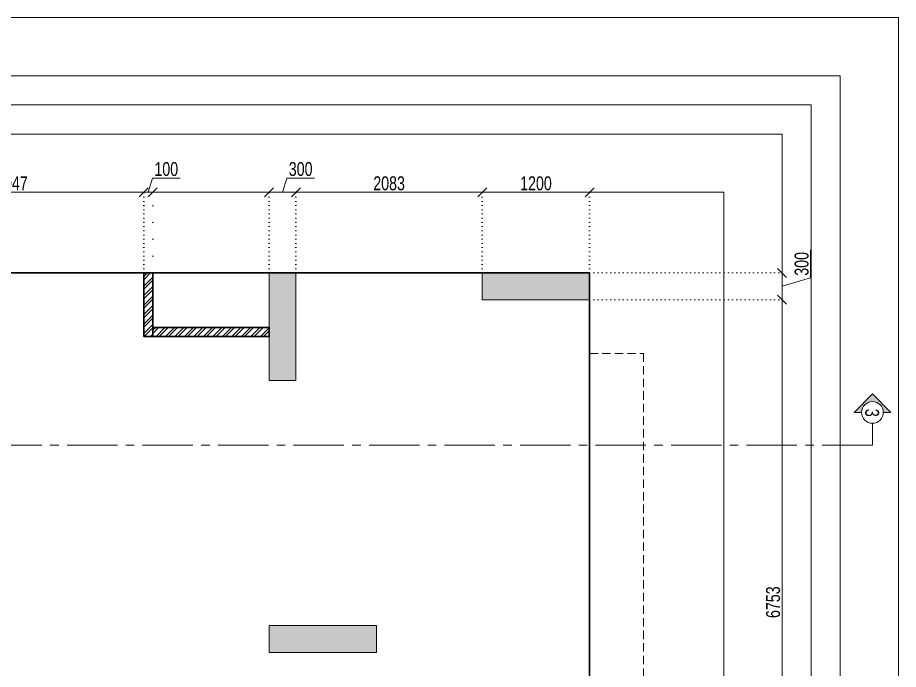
# Model space of a CAD drawing. Header units: inches. Extents: x 785882 to 928568, y 496782 to 576896.
# Drawn here: x 803666 to 813508, y 558779 to 566055 of the extents above; entities that cross this region are included whole.
import ezdxf
from ezdxf.enums import TextEntityAlignment as Align

# ---------------------------------------------------------------- set-up
doc = ezdxf.new("R2010")
doc.units = ezdxf.units.IN
doc.header["$LTSCALE"] = 750
doc.header["$MEASUREMENT"] = 0
for name, pattern in [('CENTER', [2, 1.25, -0.25, 0.25, -0.25]), ('CENTER2', [1.125, 0.75, -0.125, 0.125, -0.125]), ('DOT', [0.25, 0, -0.25]), ('HIDDEN2', [0.1875, 0.125, -0.0625])]:
    doc.linetypes.add(name, pattern=pattern)
for name, color, linetype, lineweight in [('COLUMN', 5, 'Continuous', 13), ('DIMENSION WORKING-MSA', 222, 'Continuous', 13), ('DOTTED LINE-MSA', 3, 'HIDDEN2', 13), ('ELE-01-MSA', 7, 'Continuous', 30), ('SECTION LINE', 14, 'CENTER', 9), ('WALL HATCH-MSA', 251, 'Continuous', 9), ('WALL-MSA', 32, 'Continuous', 30)]:
    doc.layers.add(name, color=color, linetype=linetype, lineweight=lineweight)
doc.layers.add('R.C.C HATCH-MSA', color=250, linetype='Continuous')
doc.styles.add('125', font='swisscl.ttf', dxfattribs={"height": 125})
doc.styles.add('AR', font='swisscl.ttf')
doc.dimstyles.new('WORKING DIM', dxfattribs={"dimtxt": 155, "dimasz": 100, "dimexe": 50, "dimexo": 0, "dimgap": 20, "dimtad": 1, "dimdec": 0, "dimzin": 0, "dimdsep": 46, "dimtxsty": 'AR', "dimblk": 'OBLIQUE', "dimcen": 0.09, "dimdle": 50, "dimclrd": 256, "dimclre": 250, "dimclrt": 256, "dimadec": 0, "dimazin": 0, "dimtfac": 1, "dimtdec": 0, "dimtofl": 0, "dimtmove": 1, "dimatfit": 0, "dimfxl": 1, "dimtolj": 1, "dimtzin": 0, "dimlwd": -1, "dimlwe": -1, "dimarcsym": 0})

# ---------------------------------------------------------------- blocks, each defined once
blk = doc.blocks.new('_Oblique')
at = {"color": 0, "linetype": 'ByBlock', "lineweight": -2}
blk.add_line((-0.5, -0.5), (0.5, 0.5), dxfattribs=at)
blk = doc.blocks.new('*D2524')
at = {"layer": 'Defpoints', "color": 0, "ltscale": 0.25, "transparency": 16777216}
for p in [(805075.3, 564105.4), (805075.3, 563205.4), (802128.5, 562595.8)]:
    blk.add_point(p, dxfattribs=at)
at = {"layer": 'DIMENSION WORKING-MSA', "ltscale": 0.25, "transparency": 16777216}
blk.add_line((802078.5, 564105.4), (805125.3, 564105.4), dxfattribs=at)
at = {"layer": 'DIMENSION WORKING-MSA', "color": 250, "linetype": 'DOT', "ltscale": 0.25, "transparency": 16777216}
for p, q in [((802128.5, 562595.8), (802128.5, 564155.4)), ((805075.3, 563205.4), (805075.3, 564155.4))]:
    blk.add_line(p, q, dxfattribs=at)
at = {"layer": 'DIMENSION WORKING-MSA', "ltscale": 0.25, "transparency": 16777216, "xscale": 100, "yscale": 100, "zscale": 100, "rotation": 180}
blk.add_blockref('_Oblique', (802128.5, 564105.4), dxfattribs=at)
at = {"layer": 'DIMENSION WORKING-MSA', "ltscale": 0.25, "transparency": 16777216, "xscale": 100, "yscale": 100, "zscale": 100}
blk.add_blockref('_Oblique', (805075.3, 564105.4), dxfattribs=at)
at = {"layer": 'DIMENSION WORKING-MSA', "ltscale": 0.25, "transparency": 16777216, "insert": (803601.9, 564204.6), "char_height": 155, "attachment_point": 5, "style": 'AR'}
blk.add_mtext('\\A1;2947', dxfattribs=at)
blk = doc.blocks.new('*D2525')
at = {"layer": 'Defpoints', "color": 0, "ltscale": 0.25, "transparency": 16777216}
for p in [(806775.3, 564105.4), (806475.3, 563205.4), (806775.3, 563205.4)]:
    blk.add_point(p, dxfattribs=at)
at = {"layer": 'DIMENSION WORKING-MSA', "ltscale": 0.25, "transparency": 16777216}
for p, q in [((806625.3, 564105.4), (806673.1, 564264.8)), ((806673.1, 564264.8), (806984.1, 564264.8)), ((806475.3, 564105.4), (806375.3, 564105.4)), ((806475.3, 564105.4), (806775.3, 564105.4)), ((806775.3, 564105.4), (806875.3, 564105.4))]:
    blk.add_line(p, q, dxfattribs=at)
at = {"layer": 'DIMENSION WORKING-MSA', "color": 250, "linetype": 'DOT', "ltscale": 0.25, "transparency": 16777216}
for p, q in [((806475.3, 563205.4), (806475.3, 564155.4)), ((806775.3, 563205.4), (806775.3, 564155.4))]:
    blk.add_line(p, q, dxfattribs=at)
at = {"layer": 'DIMENSION WORKING-MSA', "ltscale": 0.25, "transparency": 16777216, "xscale": 100, "yscale": 100, "zscale": 100}
blk.add_blockref('_Oblique', (806475.3, 564105.4), dxfattribs=at)
at = {"layer": 'DIMENSION WORKING-MSA', "ltscale": 0.25, "transparency": 16777216, "xscale": 100, "yscale": 100, "zscale": 100, "rotation": 180}
blk.add_blockref('_Oblique', (806775.3, 564105.4), dxfattribs=at)
at = {"layer": 'DIMENSION WORKING-MSA', "ltscale": 0.25, "transparency": 16777216, "insert": (806828.6, 564364.3), "char_height": 155, "attachment_point": 5, "style": 'AR'}
blk.add_mtext('\\A1;300', dxfattribs=at)
blk = doc.blocks.new('*D2526')
at = {"layer": 'Defpoints', "color": 0, "ltscale": 0.25, "transparency": 16777216}
for p in [(808858.1, 564105.4), (806775.3, 563205.4), (808858.1, 563205.4)]:
    blk.add_point(p, dxfattribs=at)
at = {"layer": 'DIMENSION WORKING-MSA', "ltscale": 0.25, "transparency": 16777216}
blk.add_line((806725.3, 564105.4), (808908.1, 564105.4), dxfattribs=at)
at = {"layer": 'DIMENSION WORKING-MSA', "color": 250, "linetype": 'DOT', "ltscale": 0.25, "transparency": 16777216}
for p, q in [((806775.3, 563205.4), (806775.3, 564155.4)), ((808858.1, 563205.4), (808858.1, 564155.4))]:
    blk.add_line(p, q, dxfattribs=at)
at = {"layer": 'DIMENSION WORKING-MSA', "ltscale": 0.25, "transparency": 16777216, "xscale": 100, "yscale": 100, "zscale": 100, "rotation": 180}
blk.add_blockref('_Oblique', (806775.3, 564105.4), dxfattribs=at)
at = {"layer": 'DIMENSION WORKING-MSA', "ltscale": 0.25, "transparency": 16777216, "xscale": 100, "yscale": 100, "zscale": 100}
blk.add_blockref('_Oblique', (808858.1, 564105.4), dxfattribs=at)
at = {"layer": 'DIMENSION WORKING-MSA', "ltscale": 0.25, "transparency": 16777216, "insert": (807816.7, 564204.8), "char_height": 155, "attachment_point": 5, "style": 'AR'}
blk.add_mtext('\\A1;2083', dxfattribs=at)
blk = doc.blocks.new('*D2527')
at = {"layer": 'Defpoints', "color": 0, "ltscale": 0.25, "transparency": 16777216}
for p in [(810058.1, 564105.4), (808858.1, 563205.4), (810058.1, 563205.4)]:
    blk.add_point(p, dxfattribs=at)
at = {"layer": 'DIMENSION WORKING-MSA', "ltscale": 0.25, "transparency": 16777216}
blk.add_line((808808.1, 564105.4), (810108.1, 564105.4), dxfattribs=at)
at = {"layer": 'DIMENSION WORKING-MSA', "color": 250, "linetype": 'DOT', "ltscale": 0.25, "transparency": 16777216}
for p, q in [((808858.1, 563205.4), (808858.1, 564155.4)), ((810058.1, 563205.4), (810058.1, 564155.4))]:
    blk.add_line(p, q, dxfattribs=at)
at = {"layer": 'DIMENSION WORKING-MSA', "ltscale": 0.25, "transparency": 16777216, "xscale": 100, "yscale": 100, "zscale": 100, "rotation": 180}
blk.add_blockref('_Oblique', (808858.1, 564105.4), dxfattribs=at)
at = {"layer": 'DIMENSION WORKING-MSA', "ltscale": 0.25, "transparency": 16777216, "xscale": 100, "yscale": 100, "zscale": 100}
blk.add_blockref('_Oblique', (810058.1, 564105.4), dxfattribs=at)
at = {"layer": 'DIMENSION WORKING-MSA', "ltscale": 0.25, "transparency": 16777216, "insert": (809458.1, 564204.7), "char_height": 155, "attachment_point": 5, "style": 'AR'}
blk.add_mtext('\\A1;1200', dxfattribs=at)
blk = doc.blocks.new('*D2553')
at = {"layer": 'Defpoints', "color": 0, "ltscale": 0.25, "transparency": 16777216}
for p in [(810058.1, 562905.4), (812208.1, 562905.4), (810058.1, 556152.1)]:
    blk.add_point(p, dxfattribs=at)
at = {"layer": 'DIMENSION WORKING-MSA', "color": 250, "linetype": 'DOT', "ltscale": 0.25, "transparency": 16777216}
for p, q in [((810058.1, 562905.4), (812258.1, 562905.4)), ((810058.1, 556152.1), (812258.1, 556152.1))]:
    blk.add_line(p, q, dxfattribs=at)
at = {"layer": 'DIMENSION WORKING-MSA', "ltscale": 0.25, "transparency": 16777216}
blk.add_line((812208.1, 556102.1), (812208.1, 562955.4), dxfattribs=at)
at = {"layer": 'DIMENSION WORKING-MSA', "ltscale": 0.25, "transparency": 16777216, "xscale": 100, "yscale": 100, "zscale": 100}
for p, rotation in [((812208.1, 562905.4), 90), ((812208.1, 556152.1), 270)]:
    blk.add_blockref('_Oblique', p, dxfattribs=dict(at, rotation=rotation))
at = {"layer": 'DIMENSION WORKING-MSA', "ltscale": 0.25, "transparency": 16777216, "insert": (812108.6, 559528.7), "char_height": 155, "attachment_point": 5, "rotation": 90, "style": 'AR'}
blk.add_mtext('\\A1;6753', dxfattribs=at)
blk = doc.blocks.new('*D2554')
at = {"layer": 'Defpoints', "color": 0, "ltscale": 0.25, "transparency": 16777216}
for p in [(810058.1, 563205.4), (812208.1, 563205.4), (810058.1, 562905.4)]:
    blk.add_point(p, dxfattribs=at)
at = {"layer": 'DIMENSION WORKING-MSA', "ltscale": 0.25, "transparency": 16777216}
for p, q in [((812526.5, 563150.9), (812526.5, 563461.9)), ((812208.1, 563205.4), (812208.1, 563305.4)), ((812208.1, 562905.4), (812208.1, 563205.4)), ((812208.1, 563055.4), (812526.5, 563150.9)), ((812208.1, 562905.4), (812208.1, 562805.4))]:
    blk.add_line(p, q, dxfattribs=at)
at = {"layer": 'DIMENSION WORKING-MSA', "color": 250, "linetype": 'DOT', "ltscale": 0.25, "transparency": 16777216}
for p, q in [((810058.1, 563205.4), (812258.1, 563205.4)), ((810058.1, 562905.4), (812258.1, 562905.4))]:
    blk.add_line(p, q, dxfattribs=at)
at = {"layer": 'DIMENSION WORKING-MSA', "ltscale": 0.25, "transparency": 16777216, "xscale": 100, "yscale": 100, "zscale": 100}
for p, rotation in [((812208.1, 563205.4), 270), ((812208.1, 562905.4), 90)]:
    blk.add_blockref('_Oblique', p, dxfattribs=dict(at, rotation=rotation))
at = {"layer": 'DIMENSION WORKING-MSA', "ltscale": 0.25, "transparency": 16777216, "insert": (812427.1, 563306.4), "char_height": 155, "attachment_point": 5, "rotation": 90, "style": 'AR'}
blk.add_mtext('\\A1;300', dxfattribs=at)
blk = doc.blocks.new('*D2734')
at = {"layer": 'Defpoints', "color": 0, "transparency": 16777216}
for p in [(805075.3, 564105.4), (805075.3, 563205.4), (805175.3, 563205.4)]:
    blk.add_point(p, dxfattribs=at)
at = {"layer": 'DIMENSION WORKING-MSA', "transparency": 16777216}
for p, q in [((805125.3, 564105.4), (805173.1, 564264.7)), ((805173.1, 564264.7), (805480.3, 564264.7)), ((805075.3, 564105.4), (804975.3, 564105.4)), ((805175.3, 564105.4), (805075.3, 564105.4)), ((805175.3, 564105.4), (805275.3, 564105.4))]:
    blk.add_line(p, q, dxfattribs=at)
at = {"layer": 'DIMENSION WORKING-MSA', "color": 250, "linetype": 'DOT', "transparency": 16777216}
for p, q in [((805075.3, 563205.4), (805075.3, 564155.4)), ((805175.3, 563205.4), (805175.3, 564155.4))]:
    blk.add_line(p, q, dxfattribs=at)
at = {"layer": 'DIMENSION WORKING-MSA', "transparency": 16777216, "xscale": 100, "yscale": 100, "zscale": 100}
blk.add_blockref('_Oblique', (805075.3, 564105.4), dxfattribs=at)
at = {"layer": 'DIMENSION WORKING-MSA', "transparency": 16777216, "xscale": 100, "yscale": 100, "zscale": 100, "rotation": 180}
blk.add_blockref('_Oblique', (805175.3, 564105.4), dxfattribs=at)
at = {"layer": 'DIMENSION WORKING-MSA', "transparency": 16777216, "insert": (805326.7, 564364.1), "char_height": 155, "attachment_point": 5, "style": 'AR'}
blk.add_mtext('\\A1;100', dxfattribs=at)
blk = doc.blocks.new('BLOCK-I & J BASEMENT 2 TO GROUND COLOUMN')
at = {"layer": 'R.C.C HATCH-MSA'}
h = blk.add_hatch(color=256, dxfattribs=at)
h.dxf.hatch_style = 1
h.paths.add_polyline_path([(15138.6, -30746.7), (14838.5, -30746.7), (14838.5, -31946.7), (15138.6, -31946.7)])
h.paths.add_polyline_path([(5587.8, -30746.7), (5887.8, -30746.7), (5887.8, -31946.7), (5587.8, -31946.7)])
h.paths.add_polyline_path([(18173.9, -30746.7), (18173.9, -31046.7), (19373.9, -31046.7), (19373.9, -30746.7)])
h.paths.add_polyline_path([(2552.6, -30746.7), (2552.6, -31046.7), (1352.6, -31046.7), (1352.6, -30746.7)])
h.paths.add_polyline_path([(11672.9, -31567.4), (11372.9, -31567.4), (11372.9, -32767.4), (11672.9, -32767.4)])
h.paths.add_polyline_path([(9053.5, -31567.4), (9353.5, -31567.4), (9353.5, -32767.4), (9053.5, -32767.4)])
h.paths.add_polyline_path([(1866.7, -36193.6), (1866.7, -36493.6), (666.7, -36493.6), (666.7, -36193.6)])
h.paths.add_polyline_path([(20059.7, -36193.6), (20059.7, -36493.6), (18859.7, -36493.6), (18859.7, -36193.6)])
h.paths.add_polyline_path([(5887.8, -37763.3), (5887.8, -38063.3), (4687.8, -38063.3), (4687.8, -37763.3)])
h.paths.add_polyline_path([(2495.4, -39281.1), (2495.4, -39581.1), (1295.4, -39581.1), (1295.4, -39281.1)])
h.paths.add_polyline_path([(18231, -39281.1), (18231, -39581.1), (19431, -39581.1), (19431, -39281.1)])
h.paths.add_polyline_path([(10513.2, -38063.3), (10213.2, -38063.3), (10213.2, -36863.3), (10513.2, -36863.3)])
h.paths.add_polyline_path([(15138.6, -28117.8), (14838.5, -28117.8), (14838.5, -26917.8), (15138.6, -26917.8)])
h.paths.add_polyline_path([(5587.8, -28117.8), (5887.8, -28117.8), (5887.8, -26917.8), (5587.8, -26917.8)])
h.paths.add_polyline_path([(18173.9, -28117.8), (18173.9, -27817.8), (19373.9, -27817.8), (19373.9, -28117.8)])
h.paths.add_polyline_path([(2552.6, -28117.8), (2552.6, -27817.8), (1352.6, -27817.8), (1352.6, -28117.8)])
h.paths.add_polyline_path([(11672.9, -27297.1), (11372.9, -27297.1), (11372.9, -26097.1), (11672.9, -26097.1)])
h.paths.add_polyline_path([(9053.5, -27297.1), (9353.5, -27297.1), (9353.5, -26097.1), (9053.5, -26097.1)])
h.paths.add_polyline_path([(1866.7, -22670.9), (1866.7, -22370.9), (666.7, -22370.9), (666.7, -22670.9)])
h.paths.add_polyline_path([(20059.7, -22670.9), (20059.7, -22370.9), (18859.7, -22370.9), (18859.7, -22670.9)])
h.paths.add_polyline_path([(5887.8, -21101.2), (5887.8, -20801.2), (4687.8, -20801.2), (4687.8, -21101.2)])
h.paths.add_polyline_path([(2495.4, -19583.4), (2495.4, -19283.4), (1295.4, -19283.4), (1295.4, -19583.4)])
h.paths.add_polyline_path([(18231, -19583.4), (18231, -19283.4), (19431, -19283.4), (19431, -19583.4)])
h.paths.add_polyline_path([(10513.2, -20801.2), (10213.2, -20801.2), (10213.2, -22001.2), (10513.2, -22001.2)])
h.paths.add_polyline_path([(11277.6, -17832.2), (11277.6, -17532.2), (12477.6, -17532.2), (12477.6, -17832.2)])
h.paths.add_polyline_path([(9448.8, -17832.2), (9448.8, -17532.2), (8248.8, -17532.2), (8248.8, -17832.2)])
h.paths.add_polyline_path([(15810.1, -15622.4), (15810.1, -15322.4), (17010.1, -15322.4), (17010.1, -15622.4)])
h.paths.add_polyline_path([(4916.3, -15622.4), (4916.3, -15322.4), (3716.3, -15322.4), (3716.3, -15622.4)])
h.paths.add_polyline_path([(20726.4, -13444.5), (20726.4, -13144.5), (19131, -13144.5), (19131, -13444.5)])
h.paths.add_polyline_path([(0, -13444.5), (0, -13144.5), (1595.4, -13144.5), (1595.4, -13444.5)])
h.paths.add_polyline_path([(9448.8, -12590.5), (9148.8, -12590.5), (9148.8, -11390.5), (9448.8, -11390.5)])
h.paths.add_polyline_path([(11277.6, -12590.5), (11577.6, -12590.5), (11577.6, -11390.5), (11277.6, -11390.5)])
h.paths.add_polyline_path([(14200.1, -11620.5), (16640.1, -11620.5), (16640.1, -8952.1), (14200.1, -8952.1), (14200.1, -9182.1), (16410.1, -9182.1), (16410.1, -11390.5), (14200.1, -11390.5)])
h.paths.add_polyline_path([(6526.3, -11620.5), (4086.3, -11620.5), (4086.3, -8952.1), (6526.3, -8952.1), (6526.3, -9182.1), (4316.3, -9182.1), (4316.3, -11390.5), (6526.3, -11390.5)])
h.paths.add_polyline_path([(8229.6, -9182.1), (7929.6, -9182.1), (7929.6, -7982.1), (8229.6, -7982.1)])
h.paths.add_polyline_path([(8229.6, -3464.6), (7929.6, -3464.6), (7929.6, -4664.6), (8229.6, -4664.6)])
h.paths.add_polyline_path([(1200, -7353.3), (1200, -7053.3), (0, -7053.3), (0, -7353.3)])
h.paths.add_polyline_path([(3582.8, -4238.3), (3582.8, -3938.3), (2382.8, -3938.3), (2382.8, -4238.3)])
h.paths.add_polyline_path([(8229.6, -609.6), (7929.6, -609.6), (7929.6, -1809.6), (8229.6, -1809.6)])
h.paths.add_polyline_path([(3582.8, 0), (3282.8, 0), (3282.8, -1200), (3582.8, -1200)])
h.paths.add_polyline_path([(0, 0), (0, -300), (1200, -300), (1200, 0)])
h.paths.add_polyline_path([(12496.8, -9182.1), (12796.8, -9182.1), (12796.8, -7982.1), (12496.8, -7982.1)])
h.paths.add_polyline_path([(12496.8, -3464.6), (12796.8, -3464.6), (12796.8, -4664.6), (12496.8, -4664.6)])
h.paths.add_polyline_path([(19526.4, -7353.3), (19526.4, -7053.3), (20726.4, -7053.3), (20726.4, -7353.3)])
h.paths.add_polyline_path([(17143.6, -4238.3), (17143.6, -3938.3), (18343.6, -3938.3), (18343.6, -4238.3)])
h.paths.add_polyline_path([(12496.8, -609.6), (12796.8, -609.6), (12796.8, -1809.6), (12496.8, -1809.6)])
h.paths.add_polyline_path([(17143.6, 0), (17443.6, 0), (17443.6, -1200), (17143.6, -1200)])
h.paths.add_polyline_path([(20726.4, 0), (20726.4, -300), (19526.4, -300), (19526.4, 0)])
h.paths.add_polyline_path([(11277.6, -41032.3), (11277.6, -41332.3), (12477.6, -41332.3), (12477.6, -41032.3)])
h.paths.add_polyline_path([(9448.8, -41032.3), (9448.8, -41332.3), (8248.8, -41332.3), (8248.8, -41032.3)])
h.paths.add_polyline_path([(4916.3, -43242.1), (4916.3, -43542.1), (3716.3, -43542.1), (3716.3, -43242.1)])
h.paths.add_polyline_path([(0, -45420), (0, -45720), (1595.4, -45720), (1595.4, -45420)])
h.paths.add_polyline_path([(15810.1, -43242.1), (15810.1, -43542.1), (17010.1, -43542.1), (17010.1, -43242.1)])
h.paths.add_polyline_path([(20726.4, -45420), (20726.4, -45720), (19131, -45720), (19131, -45420)])
h.paths.add_polyline_path([(9448.8, -46274), (9148.8, -46274), (9148.8, -47474), (9448.8, -47474)])
h.paths.add_polyline_path([(11277.6, -46274), (11577.6, -46274), (11577.6, -47474), (11277.6, -47474)])
h.paths.add_polyline_path([(14200.1, -47244), (16640.1, -47244), (16640.1, -49912.4), (14200.1, -49912.4), (14200.1, -49682.4), (16410.1, -49682.4), (16410.1, -47474), (14200.1, -47474)])
h.paths.add_polyline_path([(6526.3, -47244), (4086.3, -47244), (4086.3, -49912.4), (6526.3, -49912.4), (6526.3, -49682.4), (4316.3, -49682.4), (4316.3, -47474), (6526.3, -47474)])
h.paths.add_polyline_path([(8229.6, -49682.4), (7929.6, -49682.4), (7929.6, -50882.4), (8229.6, -50882.4)])
h.paths.add_polyline_path([(8229.6, -55399.9), (7929.6, -55399.9), (7929.6, -54199.9), (8229.6, -54199.9)])
h.paths.add_polyline_path([(1200, -51511.2), (1200, -51811.2), (0, -51811.2), (0, -51511.2)])
h.paths.add_polyline_path([(3582.8, -52711.2), (3282.8, -52711.2), (3282.8, -51511.2), (3582.8, -51511.2)])
h.paths.add_polyline_path([(8229.6, -58254.9), (7929.6, -58254.9), (7929.6, -57054.9), (8229.6, -57054.9)])
h.paths.add_polyline_path([(3582.8, -58864.5), (3282.8, -58864.5), (3282.8, -57664.5), (3582.8, -57664.5)])
h.paths.add_polyline_path([(0, -57914.5), (300, -57914.5), (300, -58864.5), (0, -58864.5)])
h.paths.add_polyline_path([(12496.8, -49682.4), (12796.8, -49682.4), (12796.8, -50882.4), (12496.8, -50882.4)])
h.paths.add_polyline_path([(12496.8, -55399.9), (12796.8, -55399.9), (12796.8, -54199.9), (12496.8, -54199.9)])
h.paths.add_polyline_path([(19526.4, -51511.2), (19526.4, -51811.2), (20726.4, -51811.2), (20726.4, -51511.2)])
h.paths.add_polyline_path([(17443.6, -51511.2), (17143.6, -51511.2), (17143.6, -52711.2), (17443.6, -52711.2)])
h.paths.add_polyline_path([(12496.8, -58254.9), (12796.8, -58254.9), (12796.8, -57054.9), (12496.8, -57054.9)])
h.paths.add_polyline_path([(17143.6, -58864.5), (17443.6, -58864.5), (17443.6, -57664.5), (17143.6, -57664.5)])
h.paths.add_polyline_path([(20426.4, -58864.5), (20726.4, -58864.5), (20726.4, -57914.5), (20426.4, -57914.5)])
h.paths.add_polyline_path([(14838.5, -37763.3), (14838.5, -38063.3), (16038.5, -38063.3), (16038.5, -37763.3)])
h.paths.add_polyline_path([(14838.5, -21101.2), (14838.5, -20801.2), (16038.5, -20801.2), (16038.5, -21101.2)])
at = {"layer": 'COLUMN'}
for points in [[(20726.4, 0), (20726.4, -300), (19526.4, -300), (19526.4, 0)], [(17143.6, 0), (17443.6, 0), (17443.6, -1200), (17143.6, -1200)], [(17143.6, -4238.3), (17143.6, -3938.3), (18343.6, -3938.3), (18343.6, -4238.3)]]:
    blk.add_lwpolyline(points, close=True, dxfattribs=at)
blk = doc.blocks.new('section sym.')
h = blk.add_hatch(color=256)
h.dxf.hatch_style = 1
h.paths.add_polyline_path([(-240, 90), (-240, 152.8), (-392.8, 0), (-240, -152.8), (-240, -90, -0.414214), (-330, 0, -0.414214)])
at = {"layer": 'SECTION LINE', "linetype": 'Continuous'}
blk.add_line((-150, 0), (0, 0), dxfattribs=at)
blk.add_lwpolyline([(-240, -90), (-240, -152.8), (-392.8, 0), (-240, 152.8), (-240, 90)], dxfattribs=at)
blk.add_circle((-240, 0), 90, dxfattribs=at)
blk = doc.blocks.new('A$C37e82350')
at = {"layer": 'SECTION LINE', "linetype": 'CENTER2'}
blk.add_lwpolyline([(1868.5, 15657), (1925, 15657), (1925, -11419.6), (1880.9, -11419.6)], dxfattribs=at)
at = {"layer": 'SECTION LINE', "xscale": 1.347826086956522, "yscale": 1.347826086956522, "zscale": 1.347826086956522}
blk.add_blockref('section sym.', (1880.9, 15657), dxfattribs=at)
at = {"layer": 'SECTION LINE', "style": '125'}
blk.add_text('3', height=155, dxfattribs=at).set_placement((1562.4, 15653.9), align=Align.MIDDLE)
blk = doc.blocks.new('A$C2d1cd656')
at = {"layer": 'WALL HATCH-MSA'}
h = blk.add_hatch(dxfattribs=at)
h.set_pattern_fill('ANSI32', color=256, scale=200)
h.set_pattern_definition([(45, (-805741.795, -515731.36), (-53.0330086, 53.0330086), []), (45, (-805706.44, -515731.36), (-53.0330086, 53.0330086), [])])
h.paths.add_polyline_path([(-666.5, 47474), (-566.5, 47474), (-566.5, 46764.4), (-666.5, 46764.4)])
h.paths.add_polyline_path([(-11427.3, 47474), (-11527.3, 47474), (-11527.3, 46764.4), (-11427.3, 46764.4)])
h = blk.add_hatch(dxfattribs=at)
h.set_pattern_fill('ANSI32', color=256, scale=200)
h.set_pattern_definition([(45, (-793480.995, -515731.36), (-53.0330086, 53.0330086), []), (45, (-793445.64, -515731.36), (-53.0330086, 53.0330086), [])])
h.paths.add_polyline_path([(-566.5, 46864.4), (-566.5, 46764.4), (733.5, 46764.4), (733.5, 46864.4)])
at = {"layer": 'DOTTED LINE-MSA'}
blk.add_lwpolyline([(-17010.1, 41020.7), (-17010.1, 46574), (-16410.1, 46574), (-16410.1, 47474), (-12827.3, 47474), (-12827.3, 46864.4), (-11527.3, 46864.4), (-11527.3, 47474), (-8180.5, 47474), (-8180.5, 44006.9), (-3913.3, 44006.9), (-3913.3, 47474), (-566.5, 47474), (-566.5, 46864.4), (733.5, 46864.4), (733.5, 47474), (4316.3, 47474), (4316.3, 46574), (4916.3, 46574), (4916.3, 41020.7)], dxfattribs=at)
at = {"layer": 'ELE-01-MSA'}
for p, q in [((-16410.1, 47474), (4316.3, 47474)), ((4316.3, 47474), (4316.3, -379.6))]:
    blk.add_line(p, q, dxfattribs=at)
at = {"layer": 'WALL-MSA'}
for points in [[(-666.5, 47474), (-566.5, 47474), (-566.5, 46764.4), (-666.5, 46764.4)], [(-566.5, 46864.4), (-566.5, 46764.4), (733.5, 46764.4), (733.5, 46864.4)]]:
    blk.add_lwpolyline(points, close=True, dxfattribs=at)
at = {"color": 2, "rotation": 270}
blk.add_blockref('A$C37e82350', (-8180.5, 47474), dxfattribs=at)
at = {"layer": 'COLUMN'}
blk.add_blockref('BLOCK-I & J BASEMENT 2 TO GROUND COLOUMN', (-16410.1, 47474), dxfattribs=at)

msp = doc.modelspace()

# ---------------------------------------------------------------- linework, layer by layer
at = {"layer": 'Defpoints', "color": 1, "lineweight": 0}
for points in [[(813508.1, 566055.4), (785881.7, 566055.4), (785881.7, 501490.9), (813508.1, 501490.9)], [(812858.1, 565405.4), (786531.7, 565405.4), (786531.7, 502140.9), (812858.1, 502140.9)], [(812533.1, 565080.4), (786856.7, 565080.4), (786856.7, 502465.9), (812533.1, 502465.9)], [(812208.1, 564755.4), (787181.7, 564755.4), (787181.7, 502790.9), (812208.1, 502790.9)], [(811558.1, 564105.4), (787831.7, 564105.4), (787831.7, 503440.9), (811558.1, 503440.9)]]:
    msp.add_lwpolyline(points, close=True, dxfattribs=at)

# ---------------------------------------------------------------- block references
msp.add_blockref('A$C2d1cd656', (805741.8, 515731.4))

# ---------------------------------------------------------------- dimensions: what is measured, and where the dimension line sits
at = {"layer": 'DIMENSION WORKING-MSA', "color": 1}
dim = msp.add_linear_dim(base=(805075.3, 564105.4), p1=(805175.3, 563205.4), p2=(805075.3, 563205.4), dimstyle='WORKING DIM', dxfattribs=at)
dim.commit()
dim.dimension.update_dxf_attribs({"geometry": '*D2734', "text_midpoint": (805193.1, 564364.1)})
at = {"layer": 'DIMENSION WORKING-MSA', "ltscale": 0.25}
for base, p1, p2, picture, middle in [((806775.3, 564105.4), (806475.3, 563205.4), (806775.3, 563205.4), '*D2525', (806693.1, 564364.3)), ((805075.3, 564105.4), (802128.5, 562595.8), (805075.3, 563205.4), '*D2524', (803601.9, 564204.6)), ((808858.1, 564105.4), (806775.3, 563205.4), (808858.1, 563205.4), '*D2526', (807816.7, 564204.8)), ((810058.1, 564105.4), (808858.1, 563205.4), (810058.1, 563205.4), '*D2527', (809458.1, 564204.7))]:
    dim = msp.add_linear_dim(base=base, p1=p1, p2=p2, dimstyle='WORKING DIM', dxfattribs=at)
    dim.commit()
    dim.dimension.update_dxf_attribs({"geometry": picture, "text_midpoint": middle})
for base, p1, p2, picture, middle in [((812208.1, 563205.4), (810058.1, 562905.4), (810058.1, 563205.4), '*D2554', (812427.1, 563170.9)), ((812208.1, 562905.4), (810058.1, 556152.1), (810058.1, 562905.4), '*D2553', (812108.6, 559528.7))]:
    dim = msp.add_linear_dim(base=base, p1=p1, p2=p2, angle=90, dimstyle='WORKING DIM', dxfattribs=at)
    dim.commit()
    dim.dimension.update_dxf_attribs({"geometry": picture, "text_midpoint": middle})

doc.saveas('drawing.dxf')
